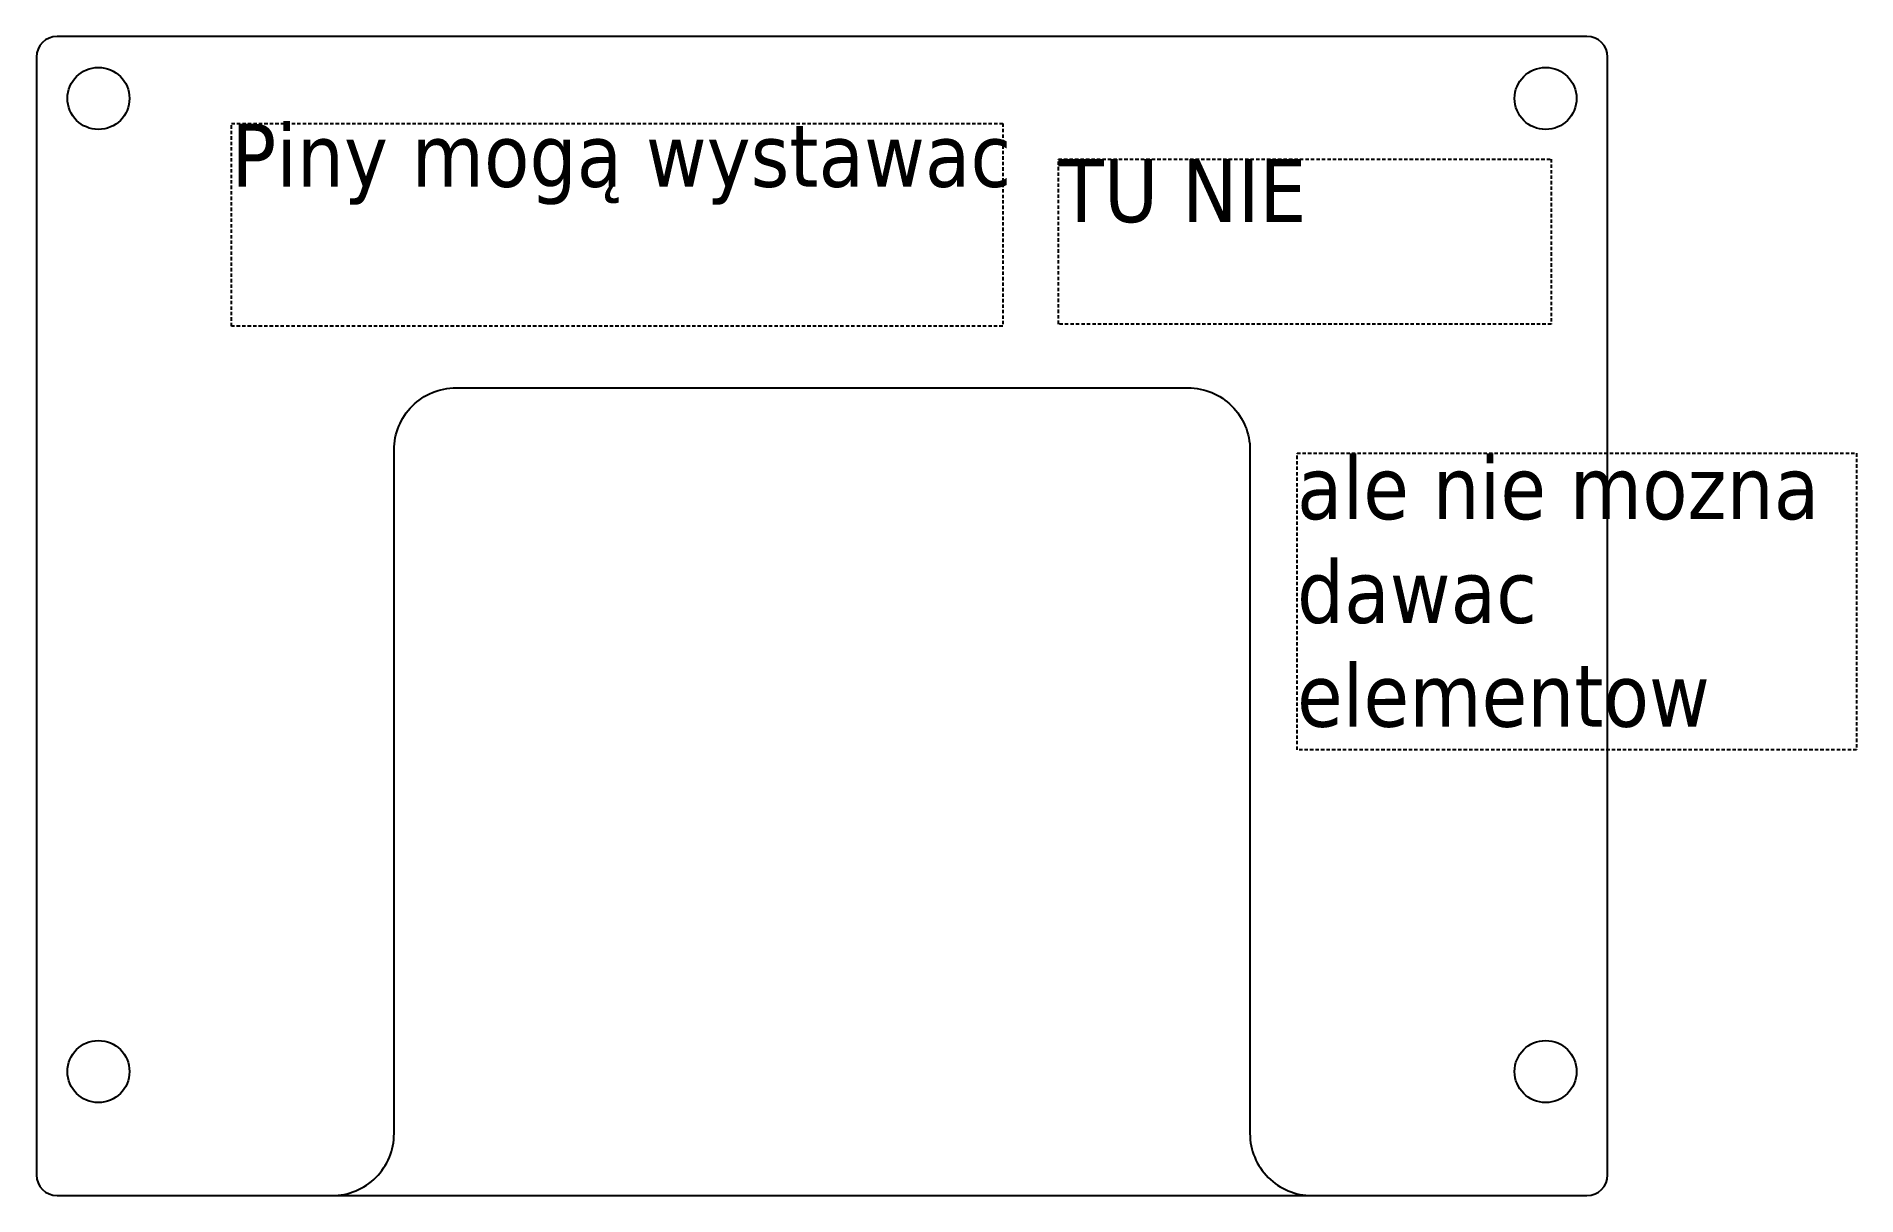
# Model space of a CAD drawing. Header units: millimetres. Extents: x -24.8 to 63.3, y -41 to 15.1.
import ezdxf

# ---------------------------------------------------------------- set-up
doc = ezdxf.new("R2010")
doc.units = ezdxf.units.MM
doc.linetypes.add('DASHED', pattern=[0.2067, 0.1654, -0.0413])
doc.styles.add('Tekst szkicu (ANSI) - 3DA', font='tahoma.ttf')

msp = doc.modelspace()

# ---------------------------------------------------------------- linework, layer by layer
for p, q in [((50.246, 15.101), (-23.754, 15.101)), ((-24.754, 14.101), (-24.754, -39.972)), ((51.246, -39.972), (51.246, 14.101)), ((-23.754, -40.972), (50.246, -40.972))]:
    msp.add_line(p, q)
at = {"color": 190, "linetype": 'DASHED', "lineweight": 25, "true_color": 0x8018ff}
for p, q in [((-15.323, 10.894), (21.988, 10.894)), ((-15.323, 1.081), (-15.323, 10.894)), ((21.988, 10.894), (21.988, 1.081)), ((24.684, 9.168), (48.515, 9.168)), ((24.684, 1.188), (24.684, 9.168)), ((48.515, 9.168), (48.515, 1.188)), ((21.988, 1.081), (-15.323, 1.081)), ((48.515, 1.188), (24.684, 1.188)), ((36.222, -5.066), (63.289, -5.066)), ((36.222, -19.408), (36.222, -5.066)), ((63.289, -5.066), (63.289, -19.408)), ((63.289, -19.408), (36.222, -19.408))]:
    msp.add_line(p, q, dxfattribs=at)
msp.add_lwpolyline([(-10.454, -40.972, 0.414214), (-7.454, -37.972), (-7.454, -4.899, -0.414214), (-4.454, -1.899), (30.946, -1.899, -0.414214), (33.946, -4.899), (33.946, -37.972, 0.414214), (36.946, -40.972)], format="xyb")
for centre in [(-21.754, 12.101), (48.246, 12.101), (-21.754, -34.972), (48.246, -34.972)]:
    msp.add_circle(centre, 1.5)
for centre, start, end in [((-23.754, 14.101), 90, 180), ((50.246, 14.101), 0, 90), ((-23.754, -39.972), 180, 270), ((50.246, -39.972), 270, 0)]:
    msp.add_arc(centre, 1, start, end)

# ---------------------------------------------------------------- texts
at = {"color": 7, "char_height": 3.048, "attachment_point": 1, "line_spacing_factor": 0.987884, "style": 'Tekst szkicu (ANSI) - 3DA'}
for s, insert, width in [('\\fTahoma|b0|i0;Piny mogą wystawac', (-15.323, 10.874), 37.31094), ('\\fTahoma|b0|i0;ale nie mozna dawac elementow', (36.222, -5.202), 27.06661)]:
    msp.add_mtext(s, dxfattribs=dict(at, insert=insert, width=width))
at = {"color": 7, "insert": (24.684, 9.168), "char_height": 3.048, "width": 23.83156, "attachment_point": 1, "style": 'Tekst szkicu (ANSI) - 3DA'}
msp.add_mtext('\\fTahoma|b0|i0;TU NIE', dxfattribs=at)

doc.saveas('drawing.dxf')
